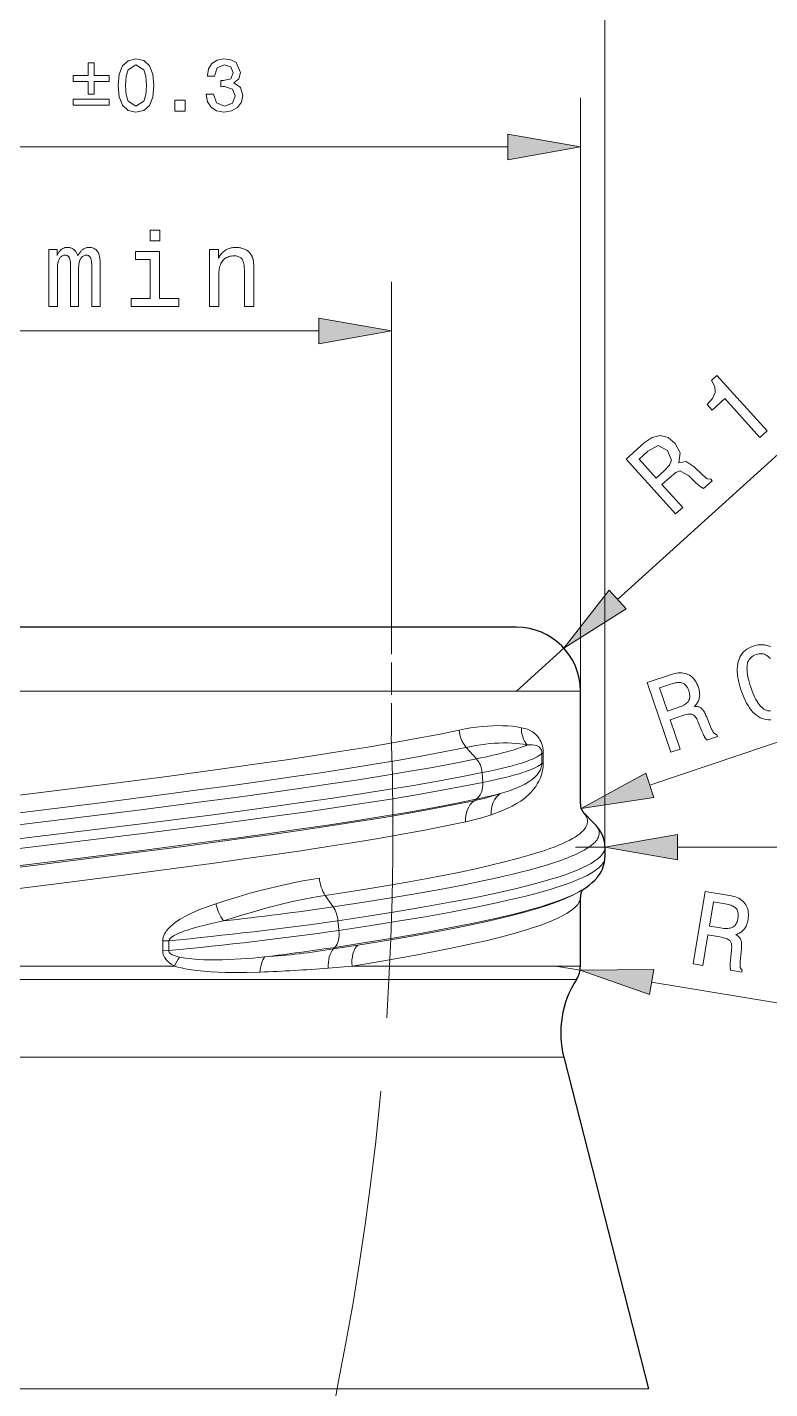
# Model space of a CAD drawing. Extents: x 0 to 420, y 0 to 594.
# Drawn here: x 342.5 to 372.8, y 472.5 to 527.9 of the extents above; entities that cross this region are included whole.
import ezdxf

# ---------------------------------------------------------------- set-up
doc = ezdxf.new("R2010")
doc.units = 0
doc.linetypes.add('DASHED', pattern=[15, 12, -3])

msp = doc.modelspace()

# ---------------------------------------------------------------- linework, layer by layer
at = {"lineweight": 13}
for p, q in [((366.043, 494.143), (366.043, 533.226)), ((365.042, 500.901), (365.042, 525.061)), ((316.596, 523.061), (362.088, 523.061)), ((324.296, 515.565), (354.388, 515.565)), ((367.869, 497.065), (390.134, 504.589)), ((365.042, 500.901), (316.788, 500.901)), ((348.507, 489.701), (319.554, 489.701)), ((364.882, 489.158), (316.928, 489.158)), ((364.366, 485.998), (317.381, 485.998)), ((367.817, 472.491), (314.352, 472.491))]:
    msp.add_line(p, q, dxfattribs=at)
at = {"lineweight": 13, "ltscale": 0.351588}
msp.add_line((357.342, 503.501), (357.342, 517.565), dxfattribs=at)
at = {"lineweight": 13, "ltscale": 0.424964}
msp.add_line((366.558, 504.63), (379.156, 516.043), dxfattribs=at)
at = {"lineweight": 30}
msp.add_line((362.442, 503.501), (319.07, 503.501), dxfattribs=at)
at = {"linetype": 'DASHED', "lineweight": 13, "ltscale": 0.110308}
msp.add_line((357.342, 499.089), (357.342, 503.501), dxfattribs=at)
at = {"lineweight": 13, "ltscale": 0.065}
msp.add_line((362.442, 500.901), (364.369, 502.647), dxfattribs=at)
at = {"lineweight": 30, "ltscale": 0.114936}
msp.add_line((365.042, 496.304), (365.042, 500.901), dxfattribs=at)
at = {"lineweight": 13, "ltscale": 0.015691}
msp.add_line((360.392, 498.61), (360.809, 498.141), dxfattribs=at)
at = {"lineweight": 13, "ltscale": 0.001374}
for p, q in [((363.473, 498.365), (363.528, 498.366)), ((363.474, 497.963), (363.529, 497.965))]:
    msp.add_line(p, q, dxfattribs=at)
at = {"lineweight": 13, "ltscale": 0.005021}
msp.add_line((363.474, 498.164), (363.473, 498.365), dxfattribs=at)
at = {"lineweight": 13, "ltscale": 0.00502}
for p, q in [((363.474, 497.963), (363.474, 498.164)), ((348.03, 490.533), (348.029, 490.332))]:
    msp.add_line(p, q, dxfattribs=at)
at = {"lineweight": 13, "ltscale": 0.005015}
msp.add_line((363.529, 498.166), (363.528, 498.366), dxfattribs=at)
at = {"lineweight": 13, "ltscale": 0.005014}
msp.add_line((363.529, 497.965), (363.529, 498.166), dxfattribs=at)
at = {"lineweight": 13, "ltscale": 0.004975}
for p, q in [((361.039, 497.58), (361.054, 497.381)), ((361.054, 497.381), (361.068, 497.183))]:
    msp.add_line(p, q, dxfattribs=at)
at = {"lineweight": 13, "ltscale": 0.002472}
msp.add_line((360.795, 496.495), (360.716, 496.436), dxfattribs=at)
at = {"lineweight": 30, "ltscale": 0.016968}
msp.add_line((365.142, 495.981), (365.619, 495.497), dxfattribs=at)
at = {"lineweight": 13, "ltscale": 0.42036}
msp.add_line((368.997, 494.547), (385.811, 494.559), dxfattribs=at)
at = {"lineweight": 13, "ltscale": 0.029868}
msp.add_line((364.848, 494.544), (366.042, 494.545), dxfattribs=at)
at = {"lineweight": 30, "ltscale": 0.005035}
msp.add_line((366.042, 494.545), (366.043, 494.344), dxfattribs=at)
at = {"lineweight": 30, "ltscale": 0.005034}
msp.add_line((366.043, 494.344), (366.043, 494.143), dxfattribs=at)
at = {"lineweight": 13, "ltscale": 0.014272}
msp.add_line((354.649, 492.58), (354.975, 492.111), dxfattribs=at)
at = {"lineweight": 30, "ltscale": 0.00324}
msp.add_line((365.09, 492.787), (364.979, 492.72), dxfattribs=at)
at = {"lineweight": 30, "ltscale": 0.070287}
msp.add_line((365.042, 489.701), (365.042, 492.512), dxfattribs=at)
at = {"lineweight": 13, "ltscale": 0.004987}
msp.add_line((355.169, 491.55), (355.189, 491.351), dxfattribs=at)
at = {"lineweight": 13, "ltscale": 0.004986}
msp.add_line((355.189, 491.351), (355.209, 491.153), dxfattribs=at)
at = {"lineweight": 13, "ltscale": 0.005019}
msp.add_line((348.032, 490.734), (348.03, 490.533), dxfattribs=at)
at = {"lineweight": 13, "ltscale": 0.006239}
msp.add_line((348.281, 490.732), (348.032, 490.734), dxfattribs=at)
at = {"lineweight": 13, "ltscale": 0.005025}
msp.add_line((348.281, 490.732), (348.28, 490.531), dxfattribs=at)
at = {"lineweight": 13, "ltscale": 0.006242}
msp.add_line((348.279, 490.33), (348.029, 490.332), dxfattribs=at)
at = {"lineweight": 13, "ltscale": 0.005026}
msp.add_line((348.28, 490.531), (348.279, 490.33), dxfattribs=at)
at = {"lineweight": 13, "ltscale": 0.025172}
msp.add_line((354.985, 490.403), (355.979, 490.56), dxfattribs=at)
at = {"lineweight": 13, "ltscale": 0.002136}
msp.add_line((355.043, 490.465), (354.985, 490.403), dxfattribs=at)
at = {"lineweight": 13, "ltscale": 0.024312}
msp.add_line((354.771, 489.622), (355.741, 489.701), dxfattribs=at)
at = {"lineweight": 13, "ltscale": 0.232532}
msp.add_line((365.042, 489.701), (355.741, 489.701), dxfattribs=at)
at = {"lineweight": 13, "ltscale": 0.025}
msp.add_line((364.042, 489.701), (365.029, 489.538), dxfattribs=at)
at = {"lineweight": 13, "ltscale": 0.345305}
msp.add_line((367.943, 489.055), (381.57, 486.797), dxfattribs=at)
at = {"lineweight": 30, "ltscale": 0.348514}
msp.add_line((364.366, 485.998), (367.817, 472.491), dxfattribs=at)
at = {"lineweight": 13}
for points in [[(344.992, 525.211), (344.992, 525.728), (344.383, 525.728), (344.383, 525.972), (344.992, 525.972), (344.992, 526.489), (345.235, 526.489), (345.235, 525.972), (345.844, 525.972), (345.844, 525.728), (345.235, 525.728), (345.235, 525.211)], [(346.209, 525.558), (346.256, 526.025), (346.396, 526.365), (346.625, 526.572), (346.94, 526.641), (347.257, 526.573), (347.485, 526.367), (347.624, 526.028), (347.67, 525.558), (347.624, 525.091), (347.485, 524.753), (347.257, 524.549), (346.94, 524.48), (346.625, 524.549), (346.396, 524.755), (346.256, 525.093)], [(346.513, 525.56), (346.539, 525.185), (346.617, 524.925), (346.941, 524.724), (347.264, 524.923), (347.34, 525.182), (347.366, 525.56), (347.34, 525.94), (347.264, 526.199), (346.941, 526.398), (346.617, 526.196), (346.539, 525.937)], [(349.8, 525.211), (350.105, 525.211), (350.225, 524.851), (350.549, 524.724), (350.87, 524.835), (350.987, 525.141), (350.87, 525.417), (350.542, 525.515), (350.48, 525.514), (350.395, 525.51), (350.395, 525.761), (350.455, 525.759), (350.508, 525.759), (350.801, 525.837), (350.896, 526.076), (350.804, 526.315), (350.538, 526.398), (350.243, 526.282), (350.142, 525.941), (349.854, 525.941), (349.854, 525.962), (349.899, 526.241), (350.034, 526.457), (350.246, 526.595), (350.52, 526.641), (350.808, 526.605), (351.022, 526.495), (351.2, 526.086), (351.131, 525.83), (350.927, 525.669), (351.199, 525.475), (351.292, 525.151), (351.239, 524.878), (351.082, 524.664), (350.837, 524.526), (350.524, 524.48), (350.227, 524.529), (349.997, 524.674), (349.849, 524.899), (349.8, 525.189)], [(344.383, 524.998), (345.844, 524.998), (345.844, 524.754), (344.383, 524.754)], [(348.522, 524.511), (348.522, 524.967), (348.948, 524.967), (348.948, 524.511)], [(362.088, 522.54), (365.042, 523.061), (362.088, 523.582)], [(347.915, 519.664), (347.915, 519.234), (347.512, 519.234), (347.512, 519.664)], [(343.391, 516.565), (343.391, 518.884), (343.728, 518.884), (343.728, 518.637), (343.741, 518.668), (343.755, 518.697), (343.77, 518.725), (343.786, 518.752), (343.802, 518.777), (343.82, 518.8), (343.838, 518.823), (343.858, 518.843), (343.878, 518.863), (343.899, 518.88), (343.921, 518.897), (343.943, 518.911), (343.966, 518.924), (343.989, 518.935), (344.013, 518.944), (344.038, 518.952), (344.063, 518.958), (344.088, 518.962), (344.115, 518.965), (344.141, 518.966), (344.172, 518.965), (344.203, 518.962), (344.232, 518.958), (344.26, 518.952), (344.288, 518.944), (344.314, 518.934), (344.339, 518.923), (344.364, 518.91), (344.388, 518.895), (344.41, 518.878), (344.432, 518.86), (344.452, 518.84), (344.471, 518.819), (344.489, 518.796), (344.505, 518.772), (344.521, 518.746), (344.535, 518.719), (344.547, 518.69), (344.559, 518.66), (344.569, 518.628), (344.588, 518.662), (344.607, 518.694), (344.627, 518.724), (344.647, 518.752), (344.667, 518.779), (344.688, 518.803), (344.71, 518.826), (344.731, 518.847), (344.753, 518.866), (344.776, 518.884), (344.799, 518.899), (344.823, 518.913), (344.847, 518.925), (344.872, 518.936), (344.898, 518.945), (344.924, 518.953), (344.951, 518.958), (344.978, 518.963), (345.006, 518.965), (345.035, 518.966), (345.082, 518.964), (345.127, 518.959), (345.168, 518.95), (345.207, 518.937), (345.243, 518.921), (345.277, 518.902), (345.307, 518.878), (345.335, 518.852), (345.361, 518.821), (345.383, 518.788), (345.403, 518.749), (345.421, 518.706), (345.437, 518.657), (345.451, 518.603), (345.462, 518.543), (345.472, 518.479), (345.479, 518.409), (345.484, 518.333), (345.487, 518.253), (345.488, 518.167), (345.488, 516.565), (345.139, 516.565), (345.139, 518.192), (345.138, 518.242), (345.137, 518.288), (345.134, 518.331), (345.131, 518.372), (345.126, 518.409), (345.121, 518.444), (345.114, 518.475), (345.107, 518.503), (345.098, 518.528), (345.089, 518.55), (345.078, 518.57), (345.066, 518.588), (345.053, 518.603), (345.039, 518.617), (345.023, 518.628), (345.006, 518.637), (344.987, 518.644), (344.967, 518.65), (344.946, 518.653), (344.923, 518.654), (344.895, 518.652), (344.867, 518.648), (344.84, 518.641), (344.815, 518.631), (344.791, 518.618), (344.768, 518.602), (344.747, 518.583), (344.727, 518.561), (344.707, 518.537), (344.689, 518.509), (344.673, 518.479), (344.658, 518.447), (344.645, 518.413), (344.634, 518.377), (344.625, 518.338), (344.617, 518.298), (344.611, 518.255), (344.607, 518.21), (344.604, 518.163), (344.603, 518.114), (344.603, 516.565), (344.276, 516.565), (344.276, 518.192), (344.276, 518.241), (344.274, 518.287), (344.272, 518.33), (344.268, 518.37), (344.263, 518.407), (344.258, 518.441), (344.251, 518.472), (344.243, 518.5), (344.234, 518.526), (344.225, 518.548), (344.214, 518.568), (344.201, 518.586), (344.188, 518.602), (344.173, 518.616), (344.156, 518.627), (344.139, 518.637), (344.12, 518.644), (344.099, 518.65), (344.078, 518.653), (344.055, 518.654), (344.026, 518.652), (343.999, 518.648), (343.973, 518.641), (343.948, 518.631), (343.925, 518.618), (343.902, 518.603), (343.881, 518.584), (343.861, 518.563), (343.843, 518.539), (343.825, 518.511), (343.809, 518.482), (343.795, 518.45), (343.782, 518.416), (343.771, 518.38), (343.762, 518.341), (343.754, 518.3), (343.748, 518.257), (343.744, 518.212), (343.742, 518.164), (343.741, 518.114), (343.741, 516.565)], [(349.939, 516.565), (349.939, 518.884), (350.302, 518.884), (350.302, 518.529), (350.325, 518.572), (350.349, 518.612), (350.375, 518.65), (350.402, 518.686), (350.43, 518.72), (350.459, 518.751), (350.489, 518.781), (350.521, 518.808), (350.553, 518.833), (350.587, 518.856), (350.622, 518.877), (350.658, 518.896), (350.696, 518.912), (350.734, 518.926), (350.774, 518.938), (350.815, 518.948), (350.857, 518.956), (350.901, 518.961), (350.945, 518.965), (350.991, 518.966), (351.037, 518.965), (351.081, 518.963), (351.124, 518.959), (351.166, 518.953), (351.206, 518.946), (351.245, 518.937), (351.283, 518.927), (351.319, 518.914), (351.355, 518.901), (351.388, 518.886), (351.421, 518.869), (351.451, 518.851), (351.481, 518.831), (351.508, 518.809), (351.535, 518.787), (351.559, 518.762), (351.582, 518.736), (351.604, 518.709), (351.624, 518.68), (351.642, 518.65), (351.653, 518.632), (351.662, 518.614), (351.671, 518.595), (351.68, 518.576), (351.687, 518.556), (351.695, 518.536), (351.701, 518.515), (351.707, 518.493), (351.712, 518.471), (351.717, 518.448), (351.721, 518.424), (351.725, 518.397), (351.729, 518.368), (351.731, 518.336), (351.734, 518.301), (351.736, 518.264), (351.737, 518.224), (351.738, 518.181), (351.739, 518.136), (351.739, 518.089), (351.739, 517.973), (351.739, 516.565), (351.358, 516.565), (351.358, 518.011), (351.357, 518.077), (351.354, 518.139), (351.349, 518.197), (351.342, 518.251), (351.334, 518.301), (351.323, 518.347), (351.31, 518.388), (351.296, 518.426), (351.279, 518.459), (351.261, 518.488), (351.24, 518.514), (351.217, 518.537), (351.191, 518.558), (351.162, 518.575), (351.131, 518.59), (351.097, 518.602), (351.061, 518.612), (351.022, 518.619), (350.98, 518.623), (350.936, 518.624), (350.879, 518.622), (350.824, 518.617), (350.772, 518.607), (350.723, 518.594), (350.676, 518.577), (350.632, 518.556), (350.59, 518.531), (350.551, 518.503), (350.515, 518.471), (350.481, 518.435), (350.45, 518.395), (350.422, 518.353), (350.398, 518.307), (350.377, 518.258), (350.359, 518.207), (350.344, 518.152), (350.333, 518.094), (350.325, 518.034), (350.32, 517.97), (350.318, 517.903), (350.318, 516.565)], [(347.9, 516.885), (348.687, 516.885), (348.687, 516.565), (346.745, 516.565), (346.745, 516.885), (347.521, 516.885), (347.521, 518.481), (346.926, 518.481), (346.926, 518.806), (347.9, 518.806)], [(354.388, 515.044), (357.342, 515.565), (354.388, 516.085)], [(372.354, 511.23), (370.924, 512.809), (370.408, 512.342), (370.204, 512.567), (370.425, 512.822), (370.526, 513.061), (370.512, 513.299), (370.384, 513.552), (370.601, 513.748), (372.644, 511.493)], [(368.921, 508.12), (366.907, 510.343), (367.64, 511.007), (367.971, 511.233), (368.298, 511.305), (368.611, 511.223), (368.905, 510.987), (369.11, 510.604), (369.058, 510.199), (369.348, 510.249), (369.674, 510.029), (370.024, 509.692), (370.21, 509.548), (370.355, 509.529), (370.41, 509.468), (370.061, 509.152), (369.926, 509.226), (369.729, 509.399), (369.453, 509.671), (369.109, 509.873), (368.931, 509.801), (368.668, 509.591), (368.364, 509.317), (369.211, 508.382)], [(367.791, 510.675), (367.43, 510.348), (368.131, 509.575), (368.471, 509.883), (368.671, 510.105), (368.752, 510.301), (368.584, 510.694), (368.216, 510.897)], [(366.209, 505.016), (364.369, 502.647), (366.908, 504.244)], [(368.727, 498.41), (367.768, 501.248), (368.716, 501.569), (368.799, 501.594), (368.879, 501.614), (368.956, 501.629), (369.031, 501.638), (369.103, 501.642), (369.173, 501.64), (369.24, 501.633), (369.304, 501.62), (369.366, 501.602), (369.425, 501.578), (369.482, 501.549), (369.535, 501.514), (369.585, 501.475), (369.632, 501.43), (369.676, 501.38), (369.717, 501.324), (369.754, 501.264), (369.789, 501.198), (369.82, 501.127), (369.848, 501.05), (369.863, 501.004), (369.875, 500.958), (369.885, 500.913), (369.893, 500.87), (369.898, 500.826), (369.9, 500.784), (369.901, 500.742), (369.898, 500.702), (369.894, 500.662), (369.887, 500.623), (369.878, 500.584), (369.866, 500.547), (369.853, 500.51), (369.836, 500.475), (369.818, 500.44), (369.797, 500.406), (369.774, 500.373), (369.748, 500.341), (369.72, 500.31), (369.69, 500.28), (369.724, 500.28), (369.756, 500.278), (369.787, 500.275), (369.817, 500.27), (369.845, 500.263), (369.872, 500.255), (369.897, 500.244), (369.922, 500.232), (369.944, 500.218), (369.966, 500.203), (369.986, 500.185), (370.007, 500.163), (370.028, 500.138), (370.049, 500.109), (370.07, 500.077), (370.091, 500.041), (370.112, 500.002), (370.133, 499.959), (370.155, 499.913), (370.176, 499.863), (370.362, 499.412), (370.374, 499.384), (370.386, 499.357), (370.397, 499.332), (370.409, 499.309), (370.42, 499.287), (370.431, 499.267), (370.442, 499.249), (370.453, 499.233), (370.464, 499.218), (370.474, 499.205), (370.485, 499.194), (370.496, 499.183), (370.507, 499.173), (370.519, 499.164), (370.531, 499.156), (370.543, 499.149), (370.556, 499.143), (370.57, 499.137), (370.583, 499.133), (370.598, 499.129), (370.624, 499.051), (370.195, 498.906), (370.186, 498.914), (370.177, 498.923), (370.168, 498.932), (370.159, 498.943), (370.15, 498.955), (370.14, 498.968), (370.131, 498.981), (370.121, 498.996), (370.112, 499.012), (370.102, 499.028), (370.092, 499.046), (370.082, 499.065), (370.071, 499.086), (370.061, 499.108), (370.05, 499.131), (370.038, 499.155), (370.027, 499.181), (370.015, 499.208), (370.003, 499.237), (369.99, 499.267), (369.846, 499.627), (369.824, 499.68), (369.802, 499.727), (369.779, 499.771), (369.756, 499.81), (369.732, 499.844), (369.709, 499.874), (369.685, 499.9), (369.66, 499.921), (369.635, 499.938), (369.61, 499.95), (369.582, 499.959), (369.549, 499.963), (369.51, 499.964), (369.467, 499.962), (369.417, 499.955), (369.363, 499.945), (369.303, 499.931), (369.237, 499.914), (369.167, 499.893), (369.091, 499.868), (368.701, 499.737), (369.106, 498.538)], [(368.728, 501.185), (368.264, 501.029), (368.584, 500.084), (369.021, 500.232), (369.085, 500.255), (369.145, 500.279), (369.2, 500.303), (369.25, 500.329), (369.295, 500.355), (369.335, 500.382), (369.371, 500.41), (369.402, 500.439), (369.428, 500.469), (369.449, 500.499), (369.466, 500.531), (369.48, 500.565), (369.49, 500.601), (369.496, 500.639), (369.499, 500.679), (369.498, 500.721), (369.493, 500.765), (369.485, 500.811), (369.473, 500.859), (369.458, 500.909), (369.44, 500.958), (369.42, 501.002), (369.399, 501.043), (369.377, 501.081), (369.352, 501.114), (369.326, 501.144), (369.299, 501.17), (369.269, 501.192), (369.238, 501.211), (369.206, 501.226), (369.171, 501.237), (369.134, 501.245), (369.093, 501.249), (369.049, 501.25), (369.003, 501.248), (368.954, 501.242), (368.902, 501.233), (368.847, 501.221), (368.789, 501.205)], [(367.702, 497.558), (365.07, 496.119), (368.036, 496.571)], [(368.997, 495.068), (366.042, 494.545), (368.997, 494.026)], [(369.638, 489.788), (370.127, 492.743), (371.115, 492.579), (371.2, 492.563), (371.28, 492.543), (371.355, 492.52), (371.426, 492.493), (371.491, 492.462), (371.552, 492.427), (371.607, 492.389), (371.658, 492.348), (371.704, 492.303), (371.745, 492.254), (371.781, 492.202), (371.812, 492.146), (371.837, 492.088), (371.858, 492.026), (371.873, 491.961), (371.883, 491.893), (371.887, 491.822), (371.887, 491.747), (371.881, 491.67), (371.87, 491.589), (371.861, 491.541), (371.85, 491.495), (371.838, 491.451), (371.824, 491.409), (371.808, 491.368), (371.79, 491.33), (371.771, 491.293), (371.75, 491.258), (371.727, 491.225), (371.703, 491.193), (371.677, 491.164), (371.649, 491.136), (371.62, 491.111), (371.589, 491.087), (371.556, 491.065), (371.522, 491.045), (371.486, 491.027), (371.448, 491.011), (371.409, 490.996), (371.368, 490.984), (371.398, 490.968), (371.425, 490.951), (371.451, 490.934), (371.475, 490.915), (371.497, 490.896), (371.516, 490.876), (371.534, 490.855), (371.549, 490.833), (371.563, 490.81), (371.575, 490.786), (371.584, 490.76), (371.592, 490.732), (371.599, 490.7), (371.604, 490.664), (371.607, 490.626), (371.609, 490.585), (371.609, 490.54), (371.608, 490.492), (371.605, 490.442), (371.6, 490.388), (371.552, 489.902), (371.549, 489.871), (371.547, 489.842), (371.546, 489.815), (371.545, 489.789), (371.545, 489.764), (371.545, 489.742), (371.546, 489.72), (371.548, 489.701), (371.551, 489.683), (371.554, 489.667), (371.557, 489.651), (371.562, 489.637), (371.567, 489.623), (371.574, 489.609), (371.58, 489.596), (371.588, 489.584), (371.597, 489.573), (371.606, 489.562), (371.616, 489.551), (371.627, 489.541), (371.613, 489.46), (371.166, 489.534), (371.162, 489.545), (371.159, 489.557), (371.155, 489.57), (371.152, 489.584), (371.15, 489.598), (371.147, 489.614), (371.146, 489.631), (371.144, 489.648), (371.143, 489.666), (371.142, 489.686), (371.142, 489.706), (371.142, 489.728), (371.142, 489.751), (371.143, 489.775), (371.144, 489.801), (371.146, 489.828), (371.148, 489.856), (371.15, 489.885), (371.153, 489.916), (371.156, 489.948), (371.198, 490.335), (371.203, 490.391), (371.206, 490.444), (371.206, 490.493), (371.204, 490.538), (371.2, 490.579), (371.193, 490.617), (371.184, 490.651), (371.172, 490.681), (371.159, 490.708), (371.142, 490.731), (371.122, 490.751), (371.094, 490.771), (371.061, 490.79), (371.021, 490.808), (370.974, 490.826), (370.921, 490.843), (370.862, 490.859), (370.796, 490.874), (370.724, 490.889), (370.645, 490.903), (370.239, 490.97), (370.033, 489.722)], [(370.945, 492.236), (370.462, 492.316), (370.299, 491.332), (370.755, 491.256), (370.822, 491.246), (370.886, 491.239), (370.946, 491.235), (371.002, 491.234), (371.054, 491.236), (371.103, 491.241), (371.148, 491.249), (371.188, 491.26), (371.225, 491.274), (371.258, 491.29), (371.289, 491.311), (371.316, 491.334), (371.342, 491.361), (371.366, 491.392), (371.387, 491.426), (371.406, 491.463), (371.422, 491.504), (371.437, 491.549), (371.449, 491.597), (371.459, 491.648), (371.466, 491.7), (371.47, 491.748), (371.47, 491.794), (371.468, 491.838), (371.462, 491.879), (371.453, 491.917), (371.441, 491.953), (371.426, 491.987), (371.408, 492.018), (371.386, 492.046), (371.36, 492.073), (371.331, 492.097), (371.297, 492.12), (371.259, 492.142), (371.217, 492.161), (371.171, 492.18), (371.121, 492.196), (371.066, 492.211), (371.008, 492.224)], [(368.028, 489.569), (365.029, 489.538), (367.858, 488.541)]]:
    msp.add_lwpolyline(points, close=True, dxfattribs=at)
for points in [[(372.796, 499.731), (372.707, 499.73), (372.62, 499.738), (372.535, 499.755), (372.452, 499.782), (372.371, 499.817), (372.292, 499.861), (372.216, 499.914), (372.142, 499.976), (372.07, 500.047), (372.001, 500.126), (371.935, 500.214), (371.872, 500.311), (371.811, 500.416), (371.753, 500.53), (371.697, 500.652), (371.644, 500.784), (371.594, 500.924), (371.549, 501.065), (371.512, 501.202), (371.481, 501.333), (371.458, 501.459), (371.443, 501.58), (371.434, 501.695), (371.434, 501.806), (371.44, 501.911), (371.454, 502.011), (371.475, 502.106), (371.504, 502.195), (371.539, 502.279), (371.582, 502.356), (371.632, 502.427), (371.689, 502.493), (371.753, 502.552), (371.824, 502.606), (371.903, 502.653), (371.988, 502.695), (372.081, 502.73), (372.177, 502.759), (372.271, 502.778), (372.362, 502.788), (372.451, 502.789), (372.539, 502.781), (372.623, 502.764), (372.706, 502.738), (372.787, 502.702)], [(372.781, 502.224), (372.735, 502.273), (372.688, 502.314), (372.639, 502.348), (372.589, 502.376), (372.537, 502.398), (372.484, 502.413), (372.43, 502.422), (372.373, 502.424), (372.316, 502.419), (372.256, 502.408), (372.196, 502.391), (372.137, 502.368), (372.083, 502.341), (372.035, 502.309), (371.992, 502.273), (371.953, 502.233), (371.92, 502.188), (371.892, 502.139), (371.869, 502.086), (371.851, 502.028), (371.838, 501.966), (371.831, 501.899), (371.828, 501.827), (371.83, 501.749), (371.837, 501.666), (371.849, 501.578), (371.867, 501.484), (371.889, 501.385), (371.916, 501.281), (371.948, 501.171), (371.986, 501.056), (372.026, 500.942), (372.067, 500.835), (372.108, 500.736), (372.151, 500.644), (372.194, 500.559), (372.237, 500.482), (372.282, 500.412), (372.327, 500.349), (372.373, 500.293), (372.42, 500.245), (372.468, 500.203), (372.517, 500.168), (372.568, 500.14), (372.62, 500.118), (372.673, 500.102), (372.728, 500.094), (372.785, 500.091)], [(338.604, 496.211), (342.741, 496.728), (345.458, 497.072), (348.104, 497.416), (349.391, 497.589), (350.65, 497.761), (351.875, 497.933), (353.065, 498.105), (354.215, 498.278), (355.323, 498.45), (356.384, 498.622), (357.396, 498.795), (358.355, 498.967), (359.259, 499.14), (360.106, 499.312)], [(362.639, 499.411), (362.457, 499.442), (362.273, 499.466), (362.078, 499.483), (361.883, 499.492), (361.677, 499.494), (361.47, 499.489), (361.253, 499.477), (361.036, 499.458), (360.809, 499.432), (360.582, 499.399), (360.344, 499.359), (360.107, 499.313)], [(363.528, 498.366), (363.523, 498.488), (363.507, 498.601), (363.485, 498.699), (363.458, 498.782), (363.428, 498.854), (363.397, 498.916), (363.364, 498.971), (363.296, 499.063), (363.225, 499.137), (363.152, 499.199), (363.078, 499.25), (363.001, 499.292), (362.884, 499.344), (362.763, 499.382), (362.639, 499.411)], [(338.679, 495.509), (342.863, 496.026), (345.609, 496.37), (348.283, 496.714), (349.583, 496.887), (350.854, 497.059), (352.092, 497.231), (353.293, 497.404), (354.453, 497.576), (355.571, 497.748), (356.641, 497.921), (357.661, 498.093), (358.628, 498.265), (359.539, 498.438), (360.392, 498.61)], [(362.88, 498.708), (362.725, 498.735), (362.57, 498.757), (362.407, 498.773), (362.244, 498.785), (362.073, 498.791), (361.902, 498.791), (361.724, 498.787), (361.546, 498.777), (361.36, 498.762), (361.175, 498.742), (360.982, 498.716), (360.79, 498.686), (360.591, 498.65), (360.392, 498.61)], [(363.473, 498.365), (363.468, 498.436), (363.454, 498.495), (363.433, 498.541), (363.397, 498.593), (363.357, 498.629), (363.313, 498.656), (363.251, 498.681), (363.167, 498.701), (363.077, 498.71), (362.962, 498.712), (362.88, 498.708)], [(360.809, 498.141), (359.942, 497.968), (359.015, 497.796), (358.032, 497.623), (356.994, 497.45), (355.905, 497.278), (354.769, 497.105), (353.588, 496.933), (352.366, 496.761), (351.108, 496.588), (349.815, 496.416), (347.144, 496.072), (344.385, 495.728), (340.148, 495.212)], [(361.414, 495.866), (361.71, 495.972), (361.901, 496.048), (362.086, 496.13), (362.266, 496.22), (362.441, 496.317), (362.61, 496.425), (362.773, 496.544), (362.852, 496.609), (362.929, 496.679), (363.005, 496.753), (363.079, 496.834), (363.151, 496.92), (363.221, 497.015), (363.288, 497.12), (363.352, 497.238), (363.413, 497.373), (363.442, 497.452), (363.467, 497.532), (363.492, 497.628), (363.51, 497.726), (363.525, 497.845), (363.529, 497.965)], [(361.777, 496.725), (361.968, 496.784), (362.15, 496.844), (362.323, 496.907), (362.486, 496.973), (362.64, 497.042), (362.784, 497.116), (362.919, 497.194), (363.044, 497.279), (363.159, 497.372), (363.212, 497.423), (363.263, 497.477), (363.311, 497.536), (363.355, 497.599), (363.398, 497.674), (363.432, 497.752), (363.45, 497.804), (363.463, 497.858), (363.471, 497.91), (363.474, 497.963)], [(361.039, 497.58), (360.168, 497.407), (359.236, 497.234), (358.246, 497.062), (357.202, 496.889), (356.106, 496.716), (354.962, 496.544), (353.772, 496.372), (352.542, 496.199), (351.274, 496.027), (349.971, 495.855), (347.279, 495.51), (344.497, 495.167), (340.224, 494.651)], [(361.068, 497.183), (360.199, 497.01), (359.269, 496.837), (358.281, 496.665), (357.239, 496.492), (356.144, 496.32), (355.002, 496.147), (353.814, 495.975), (352.585, 495.802), (351.318, 495.63), (350.017, 495.458), (347.327, 495.114), (344.546, 494.77), (340.273, 494.254)], [(360.716, 496.436), (359.865, 496.263), (358.955, 496.09), (357.987, 495.917), (356.965, 495.744), (355.892, 495.571), (354.77, 495.398), (353.604, 495.225), (352.396, 495.052), (351.15, 494.879), (349.871, 494.706), (348.56, 494.534), (345.864, 494.188), (343.092, 493.843), (338.863, 493.325)], [(360.795, 496.495), (359.943, 496.323), (359.03, 496.15), (358.061, 495.977), (357.037, 495.805), (355.962, 495.632), (354.84, 495.46), (353.672, 495.287), (352.464, 495.115), (351.218, 494.942), (349.939, 494.77), (347.292, 494.426), (344.555, 494.082), (340.348, 493.566)], [(354.649, 492.58), (355.529, 492.717), (356.38, 492.853), (357.2, 492.989), (357.987, 493.125), (358.74, 493.261), (359.458, 493.397), (360.14, 493.533), (360.784, 493.67), (361.389, 493.806), (361.954, 493.942), (362.478, 494.078), (362.961, 494.214), (363.4, 494.35), (363.599, 494.416), (363.796, 494.485), (363.973, 494.551), (364.148, 494.621), (364.303, 494.687), (364.456, 494.757), (364.588, 494.823), (364.717, 494.893), (364.827, 494.958), (364.934, 495.029), (365.021, 495.094), (365.104, 495.164), (365.169, 495.229), (365.227, 495.3), (365.27, 495.365), (365.304, 495.436), (365.325, 495.502), (365.334, 495.572), (365.332, 495.64), (365.318, 495.707), (365.291, 495.777), (365.254, 495.843), (365.203, 495.914), (365.144, 495.979)], [(360.368, 495.578), (359.563, 495.409), (358.702, 495.241), (357.787, 495.073), (356.822, 494.905), (355.809, 494.737), (354.75, 494.569), (353.65, 494.401), (352.51, 494.233), (351.334, 494.065), (350.125, 493.897), (348.887, 493.729), (346.336, 493.394), (343.709, 493.058), (339.687, 492.555)], [(365.619, 495.497), (365.657, 495.456), (365.693, 495.413), (365.725, 495.367), (365.754, 495.319), (365.774, 495.276), (365.79, 495.232), (365.801, 495.187), (365.807, 495.141), (365.806, 495.081), (365.796, 495.021), (365.778, 494.964), (365.76, 494.923), (365.739, 494.884), (365.706, 494.834), (365.668, 494.786), (365.624, 494.737), (365.577, 494.692), (365.476, 494.608), (365.343, 494.514), (365.203, 494.43), (365.029, 494.337), (364.851, 494.252), (364.636, 494.159), (364.419, 494.074), (364.165, 493.982), (363.91, 493.896), (363.617, 493.804), (363.324, 493.718), (362.994, 493.626), (362.663, 493.54), (362.297, 493.448), (361.93, 493.361), (361.529, 493.27), (361.126, 493.183), (360.255, 493.004), (359.317, 492.826), (358.318, 492.647), (357.258, 492.469), (356.143, 492.29), (354.975, 492.111)], [(366.042, 494.545), (366.037, 494.481), (366.021, 494.418), (365.997, 494.358), (365.974, 494.315), (365.947, 494.274), (365.906, 494.221), (365.861, 494.172), (365.808, 494.121), (365.752, 494.073), (365.634, 493.985), (365.479, 493.887), (365.317, 493.798), (365.117, 493.7), (364.912, 493.611), (364.667, 493.514), (364.419, 493.424), (364.131, 493.327), (363.841, 493.237), (363.51, 493.141), (363.178, 493.05), (362.807, 492.954), (362.434, 492.863), (362.022, 492.767), (361.61, 492.675), (361.16, 492.58), (360.709, 492.488), (359.734, 492.3), (358.69, 492.113), (357.578, 491.925), (356.403, 491.738), (355.169, 491.55)], [(366.043, 494.142), (366.037, 494.078), (366.022, 494.016), (365.998, 493.956), (365.974, 493.913), (365.948, 493.872), (365.907, 493.819), (365.862, 493.77), (365.809, 493.719), (365.753, 493.671), (365.636, 493.583), (365.481, 493.485), (365.321, 493.397), (365.121, 493.299), (364.917, 493.21), (364.673, 493.113), (364.426, 493.023), (364.139, 492.927), (363.85, 492.837), (363.521, 492.741), (363.19, 492.65), (362.819, 492.554), (362.448, 492.463), (362.038, 492.368), (361.627, 492.276), (361.179, 492.181), (360.73, 492.089), (359.759, 491.902), (358.717, 491.715), (357.609, 491.528), (356.439, 491.34), (355.209, 491.153)], [(354.411, 493.283), (354.073, 493.229), (353.735, 493.169), (353.391, 493.102), (353.047, 493.03), (352.697, 492.95), (352.348, 492.866), (351.993, 492.775), (351.639, 492.68), (351.279, 492.578), (350.92, 492.472), (350.555, 492.359), (350.192, 492.243)], [(354.649, 492.58), (354.366, 492.535), (354.082, 492.485), (353.794, 492.429), (353.507, 492.37), (353.214, 492.305), (352.922, 492.237), (352.33, 492.086), (351.73, 491.919), (351.122, 491.737), (350.506, 491.54)], [(365.091, 492.787), (364.908, 492.686), (364.721, 492.594), (364.491, 492.493), (364.258, 492.401), (363.982, 492.301), (363.704, 492.208), (363.384, 492.108), (363.061, 492.015), (362.697, 491.915), (362.331, 491.821), (361.925, 491.722), (361.517, 491.628), (361.07, 491.529), (360.622, 491.434), (360.135, 491.336), (359.648, 491.241), (358.599, 491.047), (357.479, 490.853), (356.292, 490.659), (355.043, 490.465)], [(365.042, 492.512), (365.035, 492.437), (365.015, 492.365), (364.979, 492.288), (364.932, 492.217), (364.868, 492.14), (364.796, 492.069), (364.703, 491.992), (364.604, 491.921), (364.484, 491.844), (364.359, 491.773), (364.211, 491.697), (364.061, 491.625), (363.886, 491.549), (363.709, 491.478), (363.508, 491.401), (363.306, 491.33), (363.079, 491.254), (362.851, 491.182), (362.599, 491.106), (362.346, 491.034), (361.791, 490.886), (361.188, 490.738), (360.539, 490.59), (359.844, 490.442), (359.105, 490.294), (358.323, 490.145), (357.501, 489.997), (356.639, 489.849), (355.741, 489.701)], [(364.985, 492.724), (364.861, 492.654), (364.735, 492.589), (364.589, 492.519), (364.441, 492.454), (364.272, 492.384), (364.101, 492.318), (363.91, 492.249), (363.717, 492.183), (363.29, 492.048), (362.82, 491.913), (362.308, 491.778), (361.754, 491.642), (361.161, 491.507), (360.528, 491.372), (359.858, 491.237), (359.151, 491.101), (358.408, 490.966), (357.631, 490.831), (356.821, 490.695), (355.979, 490.56)], [(350.192, 492.243), (349.877, 492.136), (349.562, 492.017), (349.353, 491.929), (349.144, 491.833), (348.937, 491.727), (348.835, 491.669), (348.734, 491.608), (348.633, 491.543), (348.535, 491.473), (348.439, 491.398), (348.346, 491.316), (348.257, 491.225), (348.176, 491.124), (348.138, 491.068), (348.105, 491.01), (348.075, 490.946), (348.053, 490.879), (348.037, 490.807), (348.032, 490.734)], [(350.506, 491.54), (350.012, 491.433), (349.765, 491.375), (349.519, 491.313), (349.276, 491.245), (349.036, 491.172), (348.919, 491.132), (348.802, 491.089), (348.69, 491.043), (348.581, 490.993), (348.493, 490.947), (348.451, 490.922), (348.387, 490.877), (348.347, 490.844), (348.329, 490.825), (348.305, 490.795), (348.29, 490.765), (348.281, 490.732)], [(348.029, 490.332), (348.031, 490.284), (348.038, 490.236), (348.049, 490.19), (348.064, 490.145), (348.104, 490.061), (348.154, 489.987), (348.211, 489.921), (348.273, 489.863), (348.37, 489.786), (348.472, 489.721), (348.507, 489.701)], [(348.279, 490.33), (348.281, 490.291), (348.291, 490.266), (348.317, 490.231), (348.354, 490.201), (348.414, 490.165), (348.501, 490.13), (348.614, 490.095), (348.714, 490.072)], [(351.992, 489.459), (351.436, 489.446), (350.869, 489.443), (350.581, 489.447), (350.293, 489.456), (349.999, 489.471), (349.706, 489.493), (349.408, 489.525), (349.11, 489.568), (348.95, 489.597), (348.79, 489.63), (348.648, 489.664), (348.507, 489.701)], [(352.184, 490.076), (351.698, 490.032), (351.205, 489.995), (350.709, 489.967), (350.46, 489.958), (350.21, 489.954), (349.96, 489.954), (349.71, 489.96), (349.46, 489.974), (349.21, 489.996), (348.961, 490.028), (348.714, 490.072)]]:
    msp.add_lwpolyline(points, dxfattribs=at)
at = {"lineweight": 30}
for points in [[(366.042, 494.545), (366.036, 494.667), (366.02, 494.777), (365.997, 494.871), (365.966, 494.967), (365.927, 495.062), (365.878, 495.158), (365.819, 495.253), (365.727, 495.377), (365.619, 495.497)], [(365.091, 492.787), (365.272, 492.903), (365.4, 492.996), (365.527, 493.101), (365.637, 493.207), (365.742, 493.326), (365.815, 493.427), (365.884, 493.539), (365.941, 493.656), (365.976, 493.747), (366.014, 493.881), (366.036, 494.014), (366.043, 494.143)]]:
    msp.add_lwpolyline(points, dxfattribs=at)
for centre, radius, start, end in [((362.442, 500.901), 2.6, 360, 90), ((365.567, 496.287), 0.525, 178.2249, 215.9465), ((365.601, 492.52), 0.559, 149.2756, 180.8503), ((364.042, 489.701), 1, 327.1419, 359.9982), ((368.242, 486.988), 4, 147.1401, 194.3326)]:
    msp.add_arc(centre, radius, start, end, dxfattribs=at)
at = {"linetype": 'DASHED', "lineweight": 13}
for centre, radius, start, end in [((242.779, 495.222), 114.628, 348.68755, 1.9333), ((392.442, 465.282), 38, 168.6876, 180)]:
    msp.add_arc(centre, radius, start, end, dxfattribs=at)
at = {"lineweight": 13}
for centre, radius, start, end in [((361.301, 499.388), 1.197, 183.625, 220.5325), ((363.658, 499.364), 1.019, 177.372, 220.1889), ((360.082, 497.516), 0.959, 3.7912, 40.6976), ((358.273, 507.521), 11.351, 282.4285, 287.9833), ((356.999, 514.991), 18.881, 281.5995, 284.6608), ((358.016, 506.145), 10.826, 282.5525, 288.2945), ((355.935, 493.406), 1.53, 184.6402, 212.7066), ((352.284, 492.75), 2.152, 193.6059, 214.2406), ((334.773, 632.6), 141.935, 276.3642, 278.18268), ((353.948, 491.446), 1.224, 4.8626, 32.9495), ((332.858, 650.514), 160.524, 275.51335, 277.98926), ((333.01, 648.992), 159.394, 275.49693, 278.00572), ((337.327, 609.997), 120.838, 277.0626, 278.43051), ((350.377, 517.717), 27.7, 273.7416, 279.576), ((351.311, 488.379), 3.101, 146.9012, 154.7684), ((350.241, 542.918), 53.488, 271.8768, 274.8592)]:
    msp.add_arc(centre, radius, start, end, dxfattribs=at)
for centre, major_axis, ratio, start_param, end_param in [((349.808, 498.14), (13.484, 0.918), 0.094605, 5.660127, 6.028974), ((349.807, 497.579), (13.72, 0.911), 0.09332, 5.665329, 6.188598), ((349.808, 497.182), (13.719, 0.906), 0.093563, 5.668939, 6.188793), ((360.421, 497.183), (0.166, -0.783), 0.802821, 0.355196, 1.402393), ((361.185, 495.578), (0.204, -0.978), 0.811803, 3.499068, 4.544955), ((362.273, 495.866), (0.305, -0.952), 0.84751, 3.391926, 4.447503), ((354.739, 491.153), (0.122, -0.791), 0.583284, 0.434095, 1.481292), ((355.372, 489.542), (0.159, -0.989), 0.588023, 3.571028, 4.537056), ((356.379, 489.701), (0.154, -0.988), 0.633552, 3.568852, 4.614123), ((352.47, 489.217), (0.062, -0.998), 0.480307, 3.646989, 4.438074)]:
    msp.add_ellipse(centre, major_axis=major_axis, ratio=ratio, start_param=start_param, end_param=end_param, dxfattribs=at)
for points in [[(362.088, 522.54), (365.042, 523.061), (362.088, 522.54), (362.088, 523.582)], [(354.388, 515.044), (357.342, 515.565), (354.388, 515.044), (354.388, 516.085)], [(366.209, 505.016), (364.369, 502.647), (366.209, 505.016), (366.908, 504.244)], [(367.702, 497.558), (365.07, 496.119), (367.702, 497.558), (368.036, 496.571)], [(368.997, 495.068), (366.042, 494.545), (368.997, 495.068), (368.997, 494.026)], [(368.028, 489.569), (365.029, 489.538), (368.028, 489.569), (367.858, 488.541)]]:
    msp.add_solid(points, dxfattribs=at)

doc.saveas('drawing.dxf')
